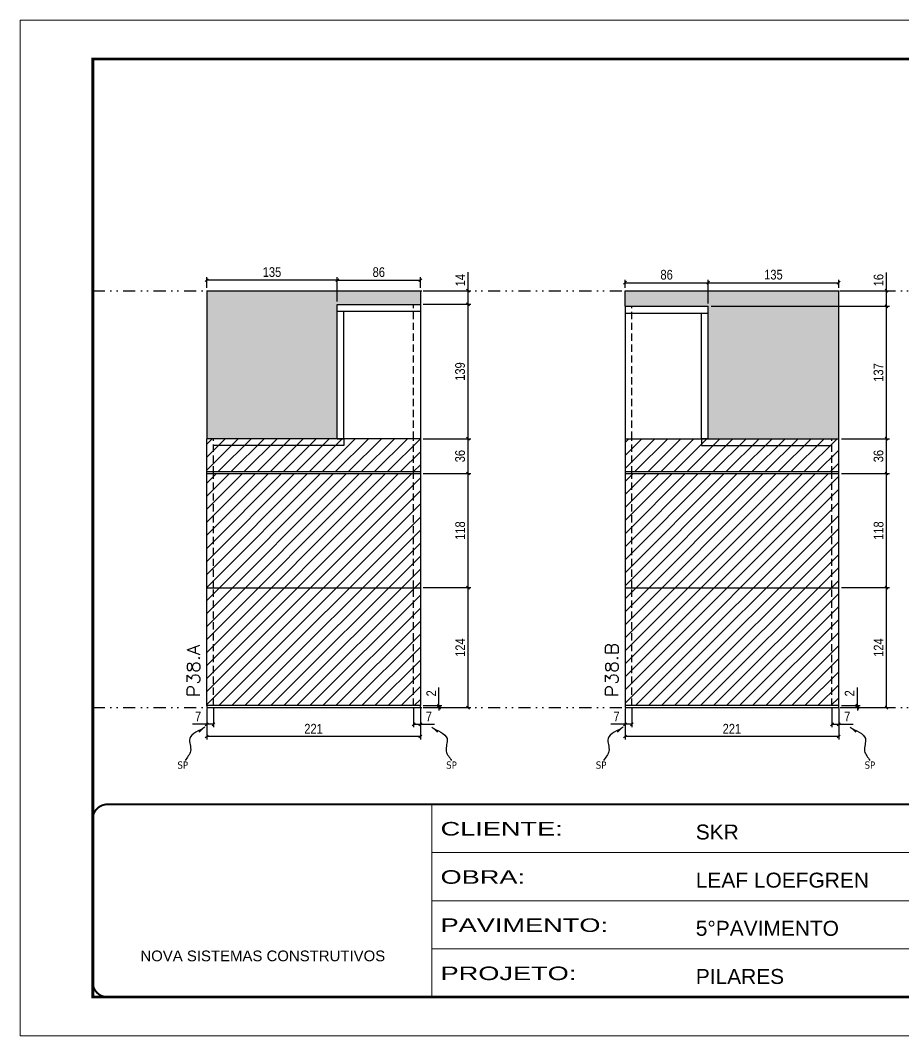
# Model space of a CAD drawing. Extents: x 14400 to 27878, y -21631 to 6985.
# Drawn here: x 19168 to 20082, y -5551 to -4501 of the extents above; entities that cross this region are included whole.
import ezdxf

# ---------------------------------------------------------------- set-up
doc = ezdxf.new("R2010")
doc.units = 0
for name, pattern in [('CONTINUO', [0]), ('DASHED', [0.75, 0.5, -0.25]), ('DIVIDE2', [0.625, 0.25, -0.125, 0, -0.125, 0, -0.125]), ('HIDDEN', [0.375, 0.25, -0.125])]:
    doc.linetypes.add(name, pattern=pattern)
for name, color, linetype in [('COTA', 241, 'Continuous'), ('Nível', 160, 'Continuous'), ('Painéis', 200, 'Continuous'), ('SARR_2.2x7', 40, 'Continuous'), ('Sarrafo de Pressão', 42, 'HIDDEN'), ('texto', 7, 'Continuous')]:
    doc.layers.add(name, color=color, linetype=linetype)
for name, color, linetype, lineweight in [('Folhas', 255, 'Continuous', 9), ('Hachura', 251, 'Continuous', 9), ('SARRAFO DE PRESSAO', 251, 'DASHED', 9), ('Texto Seção', 7, 'Continuous', 15)]:
    doc.layers.add(name, color=color, linetype=linetype, lineweight=lineweight)
doc.styles.add('ARIAL', font='arial.ttf')
doc.styles.add('COTA TECNICA', font='techl___.ttf', dxfattribs={"height": 10})
doc.styles.add('COTA TECNICA-50', font='techl___.ttf', dxfattribs={"height": 10})
doc.styles.add('REGUA-120', font='ROMANS.shx', dxfattribs={"height": 15})
doc.styles.get("Standard").update_dxf_attribs({"font": 'arial.ttf'})
doc.styles.add('Tecnologia', font='')
doc.styles.get('Tecnologia').set_extended_font_data('Forgotten Futurist')
doc.dimstyles.new('COTA PAINEL-50', dxfattribs={"dimtxt": 10, "dimasz": 3, "dimexe": 3, "dimexo": 3, "dimgap": 3, "dimtad": 1, "dimdec": 1, "dimzin": 12, "dimdsep": 46, "dimtxsty": 'COTA TECNICA-50', "dimblk1": 'OBLIQUE', "dimblk2": 'OBLIQUE', "dimsah": 1, "dimcen": 0.9, "dimclrd": 4, "dimclre": 4, "dimclrt": 240, "dimadec": 1, "dimazin": 3, "dimtfac": 1, "dimtdec": 1, "dimtmove": 0, "dimatfit": 3, "dimfxl": 1, "dimtolj": 1, "dimtzin": 12, "dimarcsym": 0})
doc.dimstyles.new('PAINEL', dxfattribs={"dimtxt": 10, "dimasz": 3, "dimexe": 3, "dimexo": 3, "dimgap": 3, "dimtad": 1, "dimdec": 1, "dimzin": 12, "dimdsep": 46, "dimtxsty": 'COTA TECNICA', "dimblk1": 'OBLIQUE', "dimblk2": 'OBLIQUE', "dimsah": 1, "dimcen": 0.9, "dimclrd": 4, "dimclre": 4, "dimclrt": 240, "dimadec": 1, "dimazin": 3, "dimtfac": 1, "dimtdec": 1, "dimtmove": 0, "dimatfit": 3, "dimfxl": 1, "dimtolj": 1, "dimtzin": 12, "dimarcsym": 0})
doc.dimstyles.get("Standard").update_dxf_attribs({"dimtxt": 0.18, "dimasz": 0.18, "dimexe": 0.18, "dimexo": 0.0625, "dimgap": 0.09, "dimtad": 0, "dimtih": 1, "dimtoh": 1, "dimdec": 4, "dimzin": 0, "dimdsep": 46, "dimtxsty": 'Standard', "dimcen": 0.09, "dimadec": 0, "dimazin": 0, "dimtfac": 1, "dimtdec": 4, "dimtofl": 0, "dimtmove": 0, "dimatfit": 3, "dimfxl": 1, "dimtolj": 1, "dimtzin": 0, "dimarcsym": 0})
pattern_1 = [(50, (3170, 0), (5.4655401, -0.4781726), [0.5715, -6.2865]), (355, (3170, 0), (-1.0573026, 5.7317054), [0.4572, -5.0292175]), (100.451445, (3170.4555, -0.04), (4.4082374, 5.2535326), [0.4857003, -5.3427073]), (46.1842, (3170, 1.524), (8.1323712, -1.2612698), [0.85725, -9.42975]), (96.63556, (3170.678, 1.419), (7.122124, 7.4227837), [0.7285507, -8.0140682]), (351.18415, (3170, 1.524), (7.122124, 7.4227837), [0.685799, -7.543792]), (21, (3170.762, 1.143), (4.5484317, -3.067956), [0.5715, -6.2865]), (326, (3170.762, 1.143), (1.8540609, 5.525639), [0.4572, -5.0292]), (71.451445, (3171.141, 0.8873), (6.4024926, 2.457683), [0.4857003, -5.3426981]), (37.5, (3170, 0), (0.0926581, 2.53665117), [0, -4.96824, 0, -5.1054, 0, -5.04825]), (7.5, (3170, 0), (2.00458988, 3.00541724), [0, -2.91084, 0, -4.85394, 0, -1.92405]), (327.5, (3168.3007, 0), (4.06771786, -0.17186232), [0, -1.905, 0, -5.9436, 0, -7.8867]), (317.5, (3167.5387, 0), (4.44387544, 0.7627947), [0, -2.4765, 0, -3.94716, 0, -5.6007])]

# ---------------------------------------------------------------- blocks, each defined once
blk = doc.blocks.new('9999999999')
at = {"color": 30, "linetype": 'CONTINUO'}
for p, q in [((98564.6, 34230.2), (98564.6, 34429.4)), ((98564.6, 34379.6), (99584, 34379.6)), ((98564.6, 34329.8), (99488, 34329.8)), ((98564.6, 34280), (99488, 34280))]:
    blk.add_line(p, q, dxfattribs=at)
at = {"color": 30, "linetype": 'CONTINUO', "const_width": 2}
blk.add_lwpolyline([(99584, 34230.2), (99584, 34414.4, 0.414214), (99569, 34429.4), (98229, 34429.4, 0.414214), (98214, 34414.4), (98214, 34245.2, 0.414214), (98229, 34230.2), (99584, 34230.2)], format="xyb", dxfattribs=at)
at = {"layer": 'Folhas'}
blk.add_lwpolyline([(98139, 34190.2), (99624, 34190.2), (99624, 35240.2), (98139, 35240.2)], close=True, dxfattribs=at)
at = {"layer": 'Folhas', "color": 30, "const_width": 3}
blk.add_lwpolyline([(98214, 34230.2), (99584, 34230.2), (99584, 35200.2), (98214, 35200.2)], close=True, dxfattribs=at)
at = {"color": 7, "linetype": 'Continuous', "ltscale": 5, "style": 'ARIAL'}
for s, height, p in [('SKR', 15.48, (98837.7, 34393.1)), ('LEAF LOEFGREN', 15.483, (98837.7, 34343.3)), ('5°PAVIMENTO', 15.483, (98837.7, 34293.5)), ('NOVA SISTEMAS CONSTRUTIVOS', 11.059, (98263.2, 34267.2)), ('PILARES', 15.48, (98837.7, 34243.7))]:
    blk.add_text(s, height=height, dxfattribs=at).set_placement(p)
at = {"layer": 'Folhas', "color": 7, "style": 'Tecnologia', "width": 1.5}
for s, p in [('CLIENTE:', (98573.7, 34397.2)), ('OBRA:', (98573.7, 34347.3)), ('PAVIMENTO:', (98573.7, 34297.5)), ('PROJETO:', (98573.7, 34247.7))]:
    blk.add_text(s, height=14, dxfattribs=at).set_placement(p)
blk = doc.blocks.new('_Oblique')
at = {"color": 0, "linetype": 'ByBlock', "lineweight": -2}
blk.add_line((-0.5, -0.5), (0.5, 0.5), dxfattribs=at)
blk = doc.blocks.new('*D4098')
at = {"layer": 'COTA', "color": 4, "lineweight": -2, "transparency": 16777216}
for p, q in [((19361.3, -5212.7), (19361.3, -5244.6)), ((19582.3, -5212.7), (19582.3, -5244.6)), ((19582.3, -5241.6), (19361.3, -5241.6))]:
    blk.add_line(p, q, dxfattribs=at)
at = {"layer": 'Defpoints', "color": 0, "transparency": 16777216}
for p in [(19361.3, -5209.7), (19582.3, -5209.7), (19361.3, -5241.6)]:
    blk.add_point(p, dxfattribs=at)
at = {"layer": 'COTA', "color": 4, "lineweight": -2, "transparency": 16777216, "xscale": 3, "yscale": 3, "zscale": 3, "rotation": 180}
blk.add_blockref('_Oblique', (19361.3, -5241.6), dxfattribs=at)
at = {"layer": 'COTA', "color": 4, "lineweight": -2, "transparency": 16777216, "xscale": 3, "yscale": 3, "zscale": 3}
blk.add_blockref('_Oblique', (19582.3, -5241.6), dxfattribs=at)
at = {"layer": 'COTA', "color": 240, "transparency": 16777216, "insert": (19471.8, -5233.6), "char_height": 10, "attachment_point": 5, "style": 'COTA TECNICA'}
blk.add_mtext('\\A1;221', dxfattribs=at)
blk = doc.blocks.new('*D4099')
at = {"layer": 'COTA', "color": 4, "lineweight": -2, "transparency": 16777216}
for p, q in [((19575.3, -5212.7), (19575.3, -5232)), ((19582.3, -5214.7), (19582.3, -5232)), ((19575.3, -5229), (19582.3, -5229)), ((19582.3, -5229), (19597, -5229))]:
    blk.add_line(p, q, dxfattribs=at)
at = {"layer": 'Defpoints', "color": 0, "transparency": 16777216}
for p in [(19575.3, -5209.7), (19582.3, -5211.7), (19582.3, -5229)]:
    blk.add_point(p, dxfattribs=at)
at = {"layer": 'COTA', "color": 4, "lineweight": -2, "transparency": 16777216, "xscale": 3, "yscale": 3, "zscale": 3, "rotation": 180}
blk.add_blockref('_Oblique', (19575.3, -5229), dxfattribs=at)
at = {"layer": 'COTA', "color": 4, "lineweight": -2, "transparency": 16777216, "xscale": 3, "yscale": 3, "zscale": 3}
blk.add_blockref('_Oblique', (19582.3, -5229), dxfattribs=at)
at = {"layer": 'COTA', "color": 240, "transparency": 16777216, "insert": (19591.1, -5220.9), "char_height": 10, "attachment_point": 5, "style": 'COTA TECNICA-50'}
blk.add_mtext('\\A1;7', dxfattribs=at)
blk = doc.blocks.new('*D4100')
at = {"layer": 'COTA', "color": 4, "lineweight": -2, "transparency": 16777216}
for p, q in [((19361.3, -5214.7), (19361.3, -5232)), ((19368.3, -5212.7), (19368.3, -5232)), ((19361.3, -5229), (19346.5, -5229)), ((19368.3, -5229), (19361.3, -5229))]:
    blk.add_line(p, q, dxfattribs=at)
at = {"layer": 'Defpoints', "color": 0, "transparency": 16777216}
for p in [(19361.3, -5211.7), (19368.3, -5209.7), (19361.3, -5229)]:
    blk.add_point(p, dxfattribs=at)
at = {"layer": 'COTA', "color": 4, "lineweight": -2, "transparency": 16777216, "xscale": 3, "yscale": 3, "zscale": 3, "rotation": 180}
blk.add_blockref('_Oblique', (19361.3, -5229), dxfattribs=at)
at = {"layer": 'COTA', "color": 4, "lineweight": -2, "transparency": 16777216, "xscale": 3, "yscale": 3, "zscale": 3}
blk.add_blockref('_Oblique', (19368.3, -5229), dxfattribs=at)
at = {"layer": 'COTA', "color": 240, "transparency": 16777216, "insert": (19352.4, -5220.9), "char_height": 10, "attachment_point": 5, "style": 'COTA TECNICA-50'}
blk.add_mtext('\\A1;7', dxfattribs=at)
blk = doc.blocks.new('*D4101')
at = {"layer": 'COTA', "color": 4, "lineweight": -2, "transparency": 16777216}
for p, q in [((19601.5, -5209.7), (19601.5, -5190.9)), ((19585.3, -5209.7), (19604.5, -5209.7)), ((19585.3, -5211.7), (19604.5, -5211.7)), ((19601.5, -5211.7), (19601.5, -5209.7)), ((19601.5, -5211.7), (19601.5, -5214.7))]:
    blk.add_line(p, q, dxfattribs=at)
at = {"layer": 'Defpoints', "color": 0, "transparency": 16777216}
for p in [(19582.3, -5209.7), (19582.3, -5211.7), (19601.5, -5211.7)]:
    blk.add_point(p, dxfattribs=at)
at = {"layer": 'COTA', "color": 4, "lineweight": -2, "transparency": 16777216, "xscale": 3, "yscale": 3, "zscale": 3}
for p, rotation in [((19601.5, -5209.7), 270), ((19601.5, -5211.7), 90)]:
    blk.add_blockref('_Oblique', p, dxfattribs=dict(at, rotation=rotation))
at = {"layer": 'COTA', "color": 240, "transparency": 16777216, "insert": (19593.5, -5197), "char_height": 10, "attachment_point": 5, "rotation": 90, "style": 'COTA TECNICA-50'}
blk.add_mtext('\\A1;2', dxfattribs=at)
blk = doc.blocks.new('*D4095')
at = {"layer": 'COTA', "color": 4, "linetype": 'ByBlock', "lineweight": -2, "transparency": 16777216}
for p, q in [((19585.3, -5087.7), (19634.6, -5087.7)), ((19631.6, -5211.7), (19631.6, -5087.7)), ((19585.3, -5211.7), (19634.6, -5211.7))]:
    blk.add_line(p, q, dxfattribs=at)
at = {"layer": 'Defpoints', "color": 0, "linetype": 'ByBlock', "transparency": 16777216}
for p in [(19582.3, -5087.7), (19631.6, -5087.7), (19582.3, -5211.7)]:
    blk.add_point(p, dxfattribs=at)
at = {"layer": 'COTA', "color": 4, "linetype": 'ByBlock', "lineweight": -2, "transparency": 16777216, "xscale": 3, "yscale": 3, "zscale": 3}
for p, rotation in [((19631.6, -5087.7), 90), ((19631.6, -5211.7), 270)]:
    blk.add_blockref('_Oblique', p, dxfattribs=dict(at, rotation=rotation))
at = {"layer": 'COTA', "color": 240, "linetype": 'ByBlock', "transparency": 16777216, "insert": (19623.6, -5149.7), "char_height": 10, "attachment_point": 5, "rotation": 90, "style": 'COTA TECNICA'}
blk.add_mtext('\\A1;124', dxfattribs=at)
blk = doc.blocks.new('*D4096')
at = {"layer": 'COTA', "color": 4, "lineweight": -2, "transparency": 16777216}
for p, q in [((19585.3, -4969.7), (19634.6, -4969.7)), ((19631.6, -5087.7), (19631.6, -4969.7)), ((19585.3, -5087.7), (19634.6, -5087.7))]:
    blk.add_line(p, q, dxfattribs=at)
at = {"layer": 'Defpoints', "color": 0, "transparency": 16777216}
for p in [(19582.3, -4969.7), (19631.6, -4969.7), (19582.3, -5087.7)]:
    blk.add_point(p, dxfattribs=at)
at = {"layer": 'COTA', "color": 4, "lineweight": -2, "transparency": 16777216, "xscale": 3, "yscale": 3, "zscale": 3}
for p, rotation in [((19631.6, -4969.7), 90), ((19631.6, -5087.7), 270)]:
    blk.add_blockref('_Oblique', p, dxfattribs=dict(at, rotation=rotation))
at = {"layer": 'COTA', "color": 240, "transparency": 16777216, "insert": (19623.5, -5028.7), "char_height": 10, "attachment_point": 5, "rotation": 90, "style": 'COTA TECNICA'}
blk.add_mtext('\\A1;118', dxfattribs=at)
blk = doc.blocks.new('*D4105')
at = {"layer": 'COTA', "color": 4, "lineweight": -2, "transparency": 16777216}
for p, q in [((19585.3, -4933.7), (19634.6, -4933.7)), ((19631.6, -4969.7), (19631.6, -4933.7)), ((19585.3, -4969.7), (19634.6, -4969.7))]:
    blk.add_line(p, q, dxfattribs=at)
at = {"layer": 'Defpoints', "color": 0, "transparency": 16777216}
for p in [(19582.3, -4933.7), (19631.6, -4933.7), (19582.3, -4969.7)]:
    blk.add_point(p, dxfattribs=at)
at = {"layer": 'COTA', "color": 4, "lineweight": -2, "transparency": 16777216, "xscale": 3, "yscale": 3, "zscale": 3}
for p, rotation in [((19631.6, -4933.7), 90), ((19631.6, -4969.7), 270)]:
    blk.add_blockref('_Oblique', p, dxfattribs=dict(at, rotation=rotation))
at = {"layer": 'COTA', "color": 240, "transparency": 16777216, "insert": (19623.4, -4951.7), "char_height": 10, "attachment_point": 5, "rotation": 90, "style": 'COTA TECNICA'}
blk.add_mtext('\\A1;36', dxfattribs=at)
blk = doc.blocks.new('*D4097')
at = {"layer": 'COTA', "color": 4, "lineweight": -2, "transparency": 16777216}
for p, q in [((19631.6, -4780.7), (19631.6, -4761.6)), ((19585.3, -4780.7), (19634.6, -4780.7)), ((19631.6, -4794.7), (19631.6, -4780.7)), ((19585.3, -4794.7), (19634.6, -4794.7))]:
    blk.add_line(p, q, dxfattribs=at)
at = {"layer": 'Defpoints', "color": 0, "transparency": 16777216}
for p in [(19582.3, -4780.7), (19631.6, -4780.7), (19582.3, -4794.7)]:
    blk.add_point(p, dxfattribs=at)
at = {"layer": 'COTA', "color": 4, "lineweight": -2, "transparency": 16777216, "xscale": 3, "yscale": 3, "zscale": 3}
for p, rotation in [((19631.6, -4780.7), 90), ((19631.6, -4794.7), 270)]:
    blk.add_blockref('_Oblique', p, dxfattribs=dict(at, rotation=rotation))
at = {"layer": 'COTA', "color": 240, "transparency": 16777216, "insert": (19623.6, -4769.7), "char_height": 10, "attachment_point": 5, "rotation": 90, "style": 'COTA TECNICA'}
blk.add_mtext('\\A1;14', dxfattribs=at)
blk = doc.blocks.new('*D4104')
at = {"layer": 'COTA', "color": 4, "lineweight": -2, "transparency": 16777216}
for p, q in [((19361.3, -4777.7), (19361.3, -4766.7)), ((19496.3, -4791.7), (19496.3, -4766.7)), ((19496.3, -4769.7), (19361.3, -4769.7))]:
    blk.add_line(p, q, dxfattribs=at)
at = {"layer": 'Defpoints', "color": 0, "transparency": 16777216}
for p in [(19361.3, -4769.7), (19361.3, -4780.7), (19496.3, -4794.7)]:
    blk.add_point(p, dxfattribs=at)
at = {"layer": 'COTA', "color": 4, "lineweight": -2, "transparency": 16777216, "xscale": 3, "yscale": 3, "zscale": 3, "rotation": 180}
blk.add_blockref('_Oblique', (19361.3, -4769.7), dxfattribs=at)
at = {"layer": 'COTA', "color": 4, "lineweight": -2, "transparency": 16777216, "xscale": 3, "yscale": 3, "zscale": 3}
blk.add_blockref('_Oblique', (19496.3, -4769.7), dxfattribs=at)
at = {"layer": 'COTA', "color": 240, "transparency": 16777216, "insert": (19428.8, -4761.4), "char_height": 10, "attachment_point": 5, "style": 'COTA TECNICA'}
blk.add_mtext('\\A1;135', dxfattribs=at)
blk = doc.blocks.new('*D4102')
at = {"layer": 'COTA', "color": 4, "lineweight": -2, "transparency": 16777216}
for p, q in [((19585.3, -4794.7), (19634.6, -4794.7)), ((19631.6, -4933.7), (19631.6, -4794.7)), ((19585.3, -4933.7), (19634.6, -4933.7))]:
    blk.add_line(p, q, dxfattribs=at)
at = {"layer": 'Defpoints', "color": 0, "transparency": 16777216}
for p in [(19582.3, -4794.7), (19631.6, -4794.7), (19582.3, -4933.7)]:
    blk.add_point(p, dxfattribs=at)
at = {"layer": 'COTA', "color": 4, "lineweight": -2, "transparency": 16777216, "xscale": 3, "yscale": 3, "zscale": 3}
for p, rotation in [((19631.6, -4794.7), 90), ((19631.6, -4933.7), 270)]:
    blk.add_blockref('_Oblique', p, dxfattribs=dict(at, rotation=rotation))
at = {"layer": 'COTA', "color": 240, "transparency": 16777216, "insert": (19623.4, -4864.2), "char_height": 10, "attachment_point": 5, "rotation": 90, "style": 'COTA TECNICA'}
blk.add_mtext('\\A1;139', dxfattribs=at)
blk = doc.blocks.new('*D4103')
at = {"layer": 'COTA', "color": 4, "lineweight": -2, "transparency": 16777216}
for p, q in [((19496.3, -4791.7), (19496.3, -4766.7)), ((19582.3, -4777.7), (19582.3, -4766.7)), ((19496.3, -4769.7), (19582.3, -4769.7))]:
    blk.add_line(p, q, dxfattribs=at)
at = {"layer": 'Defpoints', "color": 0, "transparency": 16777216}
for p in [(19582.3, -4769.7), (19582.3, -4780.7), (19496.3, -4794.7)]:
    blk.add_point(p, dxfattribs=at)
at = {"layer": 'COTA', "color": 4, "lineweight": -2, "transparency": 16777216, "xscale": 3, "yscale": 3, "zscale": 3, "rotation": 180}
blk.add_blockref('_Oblique', (19496.3, -4769.7), dxfattribs=at)
at = {"layer": 'COTA', "color": 4, "lineweight": -2, "transparency": 16777216, "xscale": 3, "yscale": 3, "zscale": 3}
blk.add_blockref('_Oblique', (19582.3, -4769.7), dxfattribs=at)
at = {"layer": 'COTA', "color": 240, "transparency": 16777216, "insert": (19539.3, -4761.5), "char_height": 10, "attachment_point": 5, "style": 'COTA TECNICA'}
blk.add_mtext('\\A1;86', dxfattribs=at)
blk = doc.blocks.new('*D4106')
at = {"layer": 'COTA', "color": 4, "lineweight": -2, "transparency": 16777216}
for p, q in [((19794, -5212.7), (19794, -5244.6)), ((20015, -5212.7), (20015, -5244.6)), ((20015, -5241.6), (19794, -5241.6))]:
    blk.add_line(p, q, dxfattribs=at)
at = {"layer": 'Defpoints', "color": 0, "transparency": 16777216}
for p in [(19794, -5209.7), (20015, -5209.7), (19794, -5241.6)]:
    blk.add_point(p, dxfattribs=at)
at = {"layer": 'COTA', "color": 4, "lineweight": -2, "transparency": 16777216, "xscale": 3, "yscale": 3, "zscale": 3, "rotation": 180}
blk.add_blockref('_Oblique', (19794, -5241.6), dxfattribs=at)
at = {"layer": 'COTA', "color": 4, "lineweight": -2, "transparency": 16777216, "xscale": 3, "yscale": 3, "zscale": 3}
blk.add_blockref('_Oblique', (20015, -5241.6), dxfattribs=at)
at = {"layer": 'COTA', "color": 240, "transparency": 16777216, "insert": (19904.5, -5233.6), "char_height": 10, "attachment_point": 5, "style": 'COTA TECNICA'}
blk.add_mtext('\\A1;221', dxfattribs=at)
blk = doc.blocks.new('*D4107')
at = {"layer": 'COTA', "color": 4, "lineweight": -2, "transparency": 16777216}
for p, q in [((20008, -5212.7), (20008, -5232)), ((20015, -5214.7), (20015, -5232)), ((20008, -5229), (20015, -5229)), ((20015, -5229), (20029.8, -5229))]:
    blk.add_line(p, q, dxfattribs=at)
at = {"layer": 'Defpoints', "color": 0, "transparency": 16777216}
for p in [(20008, -5209.7), (20015, -5211.7), (20015, -5229)]:
    blk.add_point(p, dxfattribs=at)
at = {"layer": 'COTA', "color": 4, "lineweight": -2, "transparency": 16777216, "xscale": 3, "yscale": 3, "zscale": 3, "rotation": 180}
blk.add_blockref('_Oblique', (20008, -5229), dxfattribs=at)
at = {"layer": 'COTA', "color": 4, "lineweight": -2, "transparency": 16777216, "xscale": 3, "yscale": 3, "zscale": 3}
blk.add_blockref('_Oblique', (20015, -5229), dxfattribs=at)
at = {"layer": 'COTA', "color": 240, "transparency": 16777216, "insert": (20023.9, -5220.9), "char_height": 10, "attachment_point": 5, "style": 'COTA TECNICA-50'}
blk.add_mtext('\\A1;7', dxfattribs=at)
blk = doc.blocks.new('*D4108')
at = {"layer": 'COTA', "color": 4, "lineweight": -2, "transparency": 16777216}
for p, q in [((19794, -5214.7), (19794, -5232)), ((19801, -5212.7), (19801, -5232)), ((19794, -5229), (19779.3, -5229)), ((19801, -5229), (19794, -5229))]:
    blk.add_line(p, q, dxfattribs=at)
at = {"layer": 'Defpoints', "color": 0, "transparency": 16777216}
for p in [(19794, -5211.7), (19801, -5209.7), (19794, -5229)]:
    blk.add_point(p, dxfattribs=at)
at = {"layer": 'COTA', "color": 4, "lineweight": -2, "transparency": 16777216, "xscale": 3, "yscale": 3, "zscale": 3, "rotation": 180}
blk.add_blockref('_Oblique', (19794, -5229), dxfattribs=at)
at = {"layer": 'COTA', "color": 4, "lineweight": -2, "transparency": 16777216, "xscale": 3, "yscale": 3, "zscale": 3}
blk.add_blockref('_Oblique', (19801, -5229), dxfattribs=at)
at = {"layer": 'COTA', "color": 240, "transparency": 16777216, "insert": (19785.2, -5220.9), "char_height": 10, "attachment_point": 5, "style": 'COTA TECNICA-50'}
blk.add_mtext('\\A1;7', dxfattribs=at)
blk = doc.blocks.new('*D4109')
at = {"layer": 'COTA', "color": 4, "lineweight": -2, "transparency": 16777216}
for p, q in [((20034.3, -5209.7), (20034.3, -5190.9)), ((20018, -5209.7), (20037.3, -5209.7)), ((20018, -5211.7), (20037.3, -5211.7)), ((20034.3, -5211.7), (20034.3, -5209.7)), ((20034.3, -5211.7), (20034.3, -5214.7))]:
    blk.add_line(p, q, dxfattribs=at)
at = {"layer": 'Defpoints', "color": 0, "transparency": 16777216}
for p in [(20015, -5209.7), (20015, -5211.7), (20034.3, -5211.7)]:
    blk.add_point(p, dxfattribs=at)
at = {"layer": 'COTA', "color": 4, "lineweight": -2, "transparency": 16777216, "xscale": 3, "yscale": 3, "zscale": 3}
for p, rotation in [((20034.3, -5209.7), 270), ((20034.3, -5211.7), 90)]:
    blk.add_blockref('_Oblique', p, dxfattribs=dict(at, rotation=rotation))
at = {"layer": 'COTA', "color": 240, "transparency": 16777216, "insert": (20026.3, -5197), "char_height": 10, "attachment_point": 5, "rotation": 90, "style": 'COTA TECNICA-50'}
blk.add_mtext('\\A1;2', dxfattribs=at)
blk = doc.blocks.new('*D4110')
at = {"layer": 'COTA', "color": 4, "linetype": 'ByBlock', "lineweight": -2, "transparency": 16777216}
for p, q in [((20018, -5087.7), (20067.4, -5087.7)), ((20064.4, -5211.7), (20064.4, -5087.7)), ((20018, -5211.7), (20067.4, -5211.7))]:
    blk.add_line(p, q, dxfattribs=at)
at = {"layer": 'Defpoints', "color": 0, "linetype": 'ByBlock', "transparency": 16777216}
for p in [(20015, -5087.7), (20064.4, -5087.7), (20015, -5211.7)]:
    blk.add_point(p, dxfattribs=at)
at = {"layer": 'COTA', "color": 4, "linetype": 'ByBlock', "lineweight": -2, "transparency": 16777216, "xscale": 3, "yscale": 3, "zscale": 3}
for p, rotation in [((20064.4, -5087.7), 90), ((20064.4, -5211.7), 270)]:
    blk.add_blockref('_Oblique', p, dxfattribs=dict(at, rotation=rotation))
at = {"layer": 'COTA', "color": 240, "linetype": 'ByBlock', "transparency": 16777216, "insert": (20056.3, -5149.7), "char_height": 10, "attachment_point": 5, "rotation": 90, "style": 'COTA TECNICA'}
blk.add_mtext('\\A1;124', dxfattribs=at)
blk = doc.blocks.new('*D4111')
at = {"layer": 'COTA', "color": 4, "lineweight": -2, "transparency": 16777216}
for p, q in [((20018, -4969.7), (20067.4, -4969.7)), ((20064.4, -5087.7), (20064.4, -4969.7)), ((20018, -5087.7), (20067.4, -5087.7))]:
    blk.add_line(p, q, dxfattribs=at)
at = {"layer": 'Defpoints', "color": 0, "transparency": 16777216}
for p in [(20015, -4969.7), (20064.4, -4969.7), (20015, -5087.7)]:
    blk.add_point(p, dxfattribs=at)
at = {"layer": 'COTA', "color": 4, "lineweight": -2, "transparency": 16777216, "xscale": 3, "yscale": 3, "zscale": 3}
for p, rotation in [((20064.4, -4969.7), 90), ((20064.4, -5087.7), 270)]:
    blk.add_blockref('_Oblique', p, dxfattribs=dict(at, rotation=rotation))
at = {"layer": 'COTA', "color": 240, "transparency": 16777216, "insert": (20056.3, -5028.7), "char_height": 10, "attachment_point": 5, "rotation": 90, "style": 'COTA TECNICA'}
blk.add_mtext('\\A1;118', dxfattribs=at)
blk = doc.blocks.new('*D4114')
at = {"layer": 'COTA', "color": 4, "lineweight": -2, "transparency": 16777216}
for p, q in [((20018, -4933.7), (20067.4, -4933.7)), ((20064.4, -4969.7), (20064.4, -4933.7)), ((20018, -4969.7), (20067.4, -4969.7))]:
    blk.add_line(p, q, dxfattribs=at)
at = {"layer": 'Defpoints', "color": 0, "transparency": 16777216}
for p in [(20015, -4933.7), (20064.4, -4933.7), (20015, -4969.7)]:
    blk.add_point(p, dxfattribs=at)
at = {"layer": 'COTA', "color": 4, "lineweight": -2, "transparency": 16777216, "xscale": 3, "yscale": 3, "zscale": 3}
for p, rotation in [((20064.4, -4933.7), 90), ((20064.4, -4969.7), 270)]:
    blk.add_blockref('_Oblique', p, dxfattribs=dict(at, rotation=rotation))
at = {"layer": 'COTA', "color": 240, "transparency": 16777216, "insert": (20056.2, -4951.7), "char_height": 10, "attachment_point": 5, "rotation": 90, "style": 'COTA TECNICA'}
blk.add_mtext('\\A1;36', dxfattribs=at)
blk = doc.blocks.new('*D4115')
at = {"layer": 'COTA', "color": 4, "lineweight": -2, "transparency": 16777216}
for p, q in [((19883, -4796.7), (20067.4, -4796.7)), ((20064.4, -4933.7), (20064.4, -4796.7)), ((20018, -4933.7), (20067.4, -4933.7))]:
    blk.add_line(p, q, dxfattribs=at)
at = {"layer": 'Defpoints', "color": 0, "transparency": 16777216}
for p in [(19880, -4796.7), (20064.4, -4796.7), (20015, -4933.7)]:
    blk.add_point(p, dxfattribs=at)
at = {"layer": 'COTA', "color": 4, "lineweight": -2, "transparency": 16777216, "xscale": 3, "yscale": 3, "zscale": 3}
for p, rotation in [((20064.4, -4796.7), 90), ((20064.4, -4933.7), 270)]:
    blk.add_blockref('_Oblique', p, dxfattribs=dict(at, rotation=rotation))
at = {"layer": 'COTA', "color": 240, "transparency": 16777216, "insert": (20056.2, -4865.2), "char_height": 10, "attachment_point": 5, "rotation": 90, "style": 'COTA TECNICA'}
blk.add_mtext('\\A1;137', dxfattribs=at)
blk = doc.blocks.new('*D4116')
at = {"layer": 'COTA', "color": 4, "lineweight": -2, "transparency": 16777216}
for p, q in [((19880, -4793.7), (19880, -4769.4)), ((19880, -4772.4), (20015, -4772.4)), ((20015, -4777.7), (20015, -4769.4))]:
    blk.add_line(p, q, dxfattribs=at)
at = {"layer": 'Defpoints', "color": 0, "transparency": 16777216}
for p in [(20015, -4772.4), (20015, -4780.7), (19880, -4796.7)]:
    blk.add_point(p, dxfattribs=at)
at = {"layer": 'COTA', "color": 4, "lineweight": -2, "transparency": 16777216, "xscale": 3, "yscale": 3, "zscale": 3, "rotation": 180}
blk.add_blockref('_Oblique', (19880, -4772.4), dxfattribs=at)
at = {"layer": 'COTA', "color": 4, "lineweight": -2, "transparency": 16777216, "xscale": 3, "yscale": 3, "zscale": 3}
blk.add_blockref('_Oblique', (20015, -4772.4), dxfattribs=at)
at = {"layer": 'COTA', "color": 240, "transparency": 16777216, "insert": (19947.5, -4764.1), "char_height": 10, "attachment_point": 5, "style": 'COTA TECNICA'}
blk.add_mtext('\\A1;135', dxfattribs=at)
blk = doc.blocks.new('*D4113')
at = {"layer": 'COTA', "color": 4, "lineweight": -2, "transparency": 16777216}
for p, q in [((19794, -4777.7), (19794, -4769.4)), ((19794, -4772.4), (19880, -4772.4)), ((19880, -4793.7), (19880, -4769.4))]:
    blk.add_line(p, q, dxfattribs=at)
at = {"layer": 'Defpoints', "color": 0, "transparency": 16777216}
for p in [(19880, -4772.4), (19794, -4780.7), (19880, -4796.7)]:
    blk.add_point(p, dxfattribs=at)
at = {"layer": 'COTA', "color": 4, "lineweight": -2, "transparency": 16777216, "xscale": 3, "yscale": 3, "zscale": 3, "rotation": 180}
blk.add_blockref('_Oblique', (19794, -4772.4), dxfattribs=at)
at = {"layer": 'COTA', "color": 4, "lineweight": -2, "transparency": 16777216, "xscale": 3, "yscale": 3, "zscale": 3}
blk.add_blockref('_Oblique', (19880, -4772.4), dxfattribs=at)
at = {"layer": 'COTA', "color": 240, "transparency": 16777216, "insert": (19837, -4764.2), "char_height": 10, "attachment_point": 5, "style": 'COTA TECNICA'}
blk.add_mtext('\\A1;86', dxfattribs=at)
blk = doc.blocks.new('*D4112')
at = {"layer": 'COTA', "color": 4, "lineweight": -2, "transparency": 16777216}
for p, q in [((20064.4, -4780.7), (20064.4, -4761.7)), ((20018, -4780.7), (20067.4, -4780.7)), ((20064.4, -4796.7), (20064.4, -4780.7)), ((19883, -4796.7), (20067.4, -4796.7))]:
    blk.add_line(p, q, dxfattribs=at)
at = {"layer": 'Defpoints', "color": 0, "transparency": 16777216}
for p in [(20015, -4780.7), (20064.4, -4780.7), (19880, -4796.7)]:
    blk.add_point(p, dxfattribs=at)
at = {"layer": 'COTA', "color": 4, "lineweight": -2, "transparency": 16777216, "xscale": 3, "yscale": 3, "zscale": 3}
for p, rotation in [((20064.4, -4780.7), 90), ((20064.4, -4796.7), 270)]:
    blk.add_blockref('_Oblique', p, dxfattribs=dict(at, rotation=rotation))
at = {"layer": 'COTA', "color": 240, "transparency": 16777216, "insert": (20056.3, -4769.7), "char_height": 10, "attachment_point": 5, "rotation": 90, "style": 'COTA TECNICA'}
blk.add_mtext('\\A1;16', dxfattribs=at)

msp = doc.modelspace()

# ---------------------------------------------------------------- hatches: boundary and pattern name
at = {"layer": 'COTA'}
h = msp.add_hatch(dxfattribs=at)
h.set_pattern_fill('AR-CONC', color=256, scale=0.03)
h.set_pattern_definition(pattern_1)
h.paths.add_polyline_path([(19496.27, -4794.74), (19582.27, -4794.74), (19582.27, -4780.74), (19361.27, -4780.74), (19361.27, -4933.74), (19496.27, -4933.74)])
h = msp.add_hatch(dxfattribs=at)
h.set_pattern_fill('AR-CONC', color=256, scale=0.03)
h.set_pattern_definition(pattern_1)
h.paths.add_polyline_path([(20015.02, -4780.74), (19794.02, -4780.74), (19794.02, -4796.74), (19880.02, -4796.74), (19880.02, -4933.74), (20015.02, -4933.74)])
at = {"layer": 'Hachura', "linetype": 'ByBlock'}
h = msp.add_hatch(dxfattribs=at)
h.set_pattern_fill('ANSI31', color=256, scale=3)
h.paths.add_polyline_path([(19582.27, -4933.74), (19361.27, -4933.74), (19361.27, -4967.74), (19582.27, -4967.74)])
h.paths.add_polyline_path([(19582.27, -4969.74), (19361.27, -4969.74), (19361.27, -5087.74), (19582.27, -5087.74)])
h.paths.add_polyline_path([(19582.27, -5087.74), (19361.27, -5087.74), (19361.27, -5209.74), (19582.27, -5209.74)])
h.paths.add_polyline_path([(20015.02, -5087.74), (19794.02, -5087.74), (19794.02, -5209.74), (20015.02, -5209.74)])
h.paths.add_polyline_path([(20015.02, -4969.74), (19794.02, -4969.74), (19794.02, -5087.74), (20015.02, -5087.74)])
h.paths.add_polyline_path([(20015.02, -4933.74), (19794.02, -4933.74), (19794.02, -4967.74), (20015.02, -4967.74)])
h.paths.add_polyline_path([(20262.25, -4933.74), (20238.25, -4933.74), (20238.25, -4998.74), (20262.25, -4998.74)])
h.paths.add_polyline_path([(20262.25, -4998.74), (20238.25, -4998.74), (20238.25, -5209.74), (20262.25, -5209.74)])
h.paths.add_polyline_path([(20475.76, -4998.74), (20451.76, -4998.74), (20451.76, -5209.74), (20475.76, -5209.74)])

# ---------------------------------------------------------------- linework, layer by layer
at = {"layer": 'COTA'}
for p, q in [((19361.27, -4780.74), (19582.27, -4780.74)), ((19361.27, -4780.74), (19361.27, -4933.74)), ((19582.27, -4780.74), (19582.27, -4794.74)), ((19794.02, -4780.74), (20015.02, -4780.74)), ((19794.02, -4796.74), (19794.02, -4780.74)), ((20015.02, -4933.74), (20015.02, -4780.74)), ((19496.27, -4933.74), (19503.27, -4933.74)), ((19503.27, -4933.74), (19503.27, -4940.74)), ((19880.02, -4933.74), (19873.02, -4933.74)), ((19873.02, -4933.74), (19873.02, -4940.74))]:
    msp.add_line(p, q, dxfattribs=at)
at = {"layer": 'Nível', "color": 4, "linetype": 'DIVIDE2', "ltscale": 50}
for p, q in [((19243.47, -4780.74), (20613.47, -4780.74)), ((19243.47, -5211.74), (20613.47, -5211.74))]:
    msp.add_line(p, q, dxfattribs=at)
at = {"layer": 'Painéis'}
for p, q in [((19496.27, -4794.74), (19582.27, -4794.74)), ((19496.27, -4933.74), (19496.27, -4794.74)), ((19582.27, -4794.74), (19582.27, -5209.74)), ((19794.02, -4796.74), (19794.02, -5209.74)), ((19794.02, -4796.74), (19880.02, -4796.74)), ((19880.02, -4933.74), (19880.02, -4796.74)), ((19361.27, -5209.74), (19361.27, -4933.74)), ((19582.27, -4933.74), (19361.27, -4933.74)), ((19794.02, -4933.74), (20015.02, -4933.74)), ((20015.02, -5209.74), (20015.02, -4933.74)), ((19361.27, -4967.74), (19582.27, -4967.74)), ((19361.27, -4969.74), (19582.27, -4969.74)), ((19794.02, -4967.74), (20015.02, -4967.74)), ((19794.02, -4969.74), (20015.02, -4969.74)), ((19361.27, -5087.74), (19582.27, -5087.74)), ((19794.02, -5087.74), (20015.02, -5087.74))]:
    msp.add_line(p, q, dxfattribs=at)
for points in [[(19582.27, -5209.74), (19361.27, -5209.74), (19361.27, -5211.74), (19582.27, -5211.74)], [(20015.02, -5209.74), (19794.02, -5209.74), (19794.02, -5211.74), (20015.02, -5211.74)]]:
    msp.add_lwpolyline(points, close=True, dxfattribs=at)
at = {"layer": 'SARR_2.2x7'}
for p, q in [((19496.27, -4801.74), (19582.27, -4801.74)), ((19503.27, -4933.74), (19503.27, -4801.74)), ((19794.02, -4803.74), (19880.02, -4803.74)), ((19873.02, -4933.74), (19873.02, -4803.74)), ((19503.27, -4940.74), (19368.27, -4940.74)), ((19873.02, -4940.74), (20008.02, -4940.74))]:
    msp.add_line(p, q, dxfattribs=at)
at = {"layer": 'Sarrafo de Pressão', "ltscale": 30}
for p, q in [((19575.27, -4933.74), (19575.27, -4794.74)), ((19801.02, -4933.74), (19801.02, -4796.74)), ((19368.27, -4969.74), (19368.27, -4933.74)), ((19575.27, -4969.74), (19575.27, -4933.74)), ((19801.02, -4969.74), (19801.02, -4933.74)), ((20008.02, -4969.74), (20008.02, -4933.74)), ((19368.27, -5087.74), (19368.27, -4969.74)), ((19575.27, -5087.74), (19575.27, -4969.74)), ((19801.02, -5087.74), (19801.02, -4969.74)), ((20008.02, -5087.74), (20008.02, -4969.74)), ((19368.27, -5209.74), (19368.27, -5087.74)), ((19575.27, -5209.74), (19575.27, -5087.74)), ((19801.02, -5209.74), (19801.02, -5087.74)), ((20008.02, -5209.74), (20008.02, -5087.74))]:
    msp.add_line(p, q, dxfattribs=at)

# ---------------------------------------------------------------- block references
at = {"layer": 'SARRAFO DE PRESSAO', "color": 6, "linetype": 'ByBlock'}
msp.add_blockref('9999999999', (-78970.51, -39741.23), dxfattribs=at)

# ---------------------------------------------------------------- texts
at = {"layer": 'texto', "color": 0, "char_height": 7.5, "attachment_point": 5}
for insert in [(19336.5, -5271.23), (19614.52, -5271.23), (19769.24, -5271.23), (20047.27, -5271.23)]:
    msp.add_mtext('{\\fTahoma|b0|i0|c0|p34;\\C4;SP}', dxfattribs=dict(at, insert=insert))
at = {"layer": 'Texto Seção', "style": 'REGUA-120', "width": 1.1}
for s, p in [('P38.A', (19354.03, -5200.98)), ('P38.B', (19786.77, -5200.98))]:
    msp.add_text(s, height=13, rotation=90, dxfattribs=at).set_placement(p)

# ---------------------------------------------------------------- dimensions: what is measured, and where the dimension line sits
at = {"layer": 'COTA'}
for base, p1, p2, dimstyle, picture, middle in [((19361.27, -4769.67), (19496.27, -4794.74), (19361.27, -4780.74), 'PAINEL', '*D4104', (19428.77, -4761.45)), ((19582.27, -4769.67), (19496.27, -4794.74), (19582.27, -4780.74), 'PAINEL', '*D4103', (19539.27, -4761.54)), ((19880.02, -4772.36), (19794.02, -4780.74), (19880.02, -4796.74), 'PAINEL', '*D4113', (19837.02, -4764.24)), ((20015.02, -4772.36), (19880.02, -4796.74), (20015.02, -4780.74), 'PAINEL', '*D4116', (19947.52, -4764.14)), ((19582.27, -5228.98), (19575.27, -5209.74), (19582.27, -5211.74), 'COTA PAINEL-50', '*D4099', (19591.14, -5220.91)), ((20015.02, -5228.98), (20008.02, -5209.74), (20015.02, -5211.74), 'COTA PAINEL-50', '*D4107', (20023.89, -5220.91))]:
    dim = msp.add_linear_dim(base=base, p1=p1, p2=p2, dimstyle=dimstyle, dxfattribs=at)
    dim.commit()
    dim.dimension.update_dxf_attribs({"geometry": picture, "text_midpoint": middle})
for base, p1, p2, angle, dimstyle, picture, middle in [((19631.64, -4780.74), (19582.27, -4794.74), (19582.27, -4780.74), 90, 'PAINEL', '*D4097', (19623.57, -4769.68)), ((20064.39, -4780.74), (19880.02, -4796.74), (20015.02, -4780.74), 90, 'PAINEL', '*D4112', (20056.29, -4769.73)), ((19631.64, -4794.74), (19582.27, -4933.74), (19582.27, -4794.74), 90, 'PAINEL', '*D4102', (19623.39, -4864.24)), ((20064.39, -4796.74), (20015.02, -4933.74), (19880.02, -4796.74), 90, 'PAINEL', '*D4115', (20056.17, -4865.24)), ((19631.64, -4933.74), (19582.27, -4969.74), (19582.27, -4933.74), 90, 'PAINEL', '*D4105', (19623.42, -4951.74)), ((20064.39, -4933.74), (20015.02, -4969.74), (20015.02, -4933.74), 90, 'PAINEL', '*D4114', (20056.17, -4951.74)), ((19631.64, -4969.74), (19582.27, -5087.74), (19582.27, -4969.74), 90, 'PAINEL', '*D4096', (19623.55, -5028.74)), ((20064.39, -4969.74), (20015.02, -5087.74), (20015.02, -4969.74), 90, 'PAINEL', '*D4111', (20056.29, -5028.74)), ((19361.27, -5228.98), (19368.27, -5209.74), (19361.27, -5211.74), 180, 'COTA PAINEL-50', '*D4100', (19352.41, -5220.91)), ((19794.02, -5228.98), (19801.02, -5209.74), (19794.02, -5211.74), 180, 'COTA PAINEL-50', '*D4108', (19785.16, -5220.91))]:
    dim = msp.add_linear_dim(base=base, p1=p1, p2=p2, angle=angle, dimstyle=dimstyle, dxfattribs=at)
    dim.commit()
    dim.dimension.update_dxf_attribs({"geometry": picture, "text_midpoint": middle})
at = {"layer": 'COTA', "linetype": 'ByBlock'}
for p1, p2, picture, middle in [((19582.27, -5211.74), (19582.27, -5087.74), '*D4095', (19623.57, -5149.74)), ((20015.02, -5211.74), (20015.02, -5087.74), '*D4110', (20056.32, -5149.74))]:
    dim = msp.add_aligned_dim(p1=p1, p2=p2, distance=-49.37, dimstyle='PAINEL', dxfattribs=at)
    dim.commit()
    dim.dimension.update_dxf_attribs({"geometry": picture, "text_midpoint": middle})
at = {"layer": 'COTA'}
for base, p1, p2, picture, middle in [((19601.53, -5211.74), (19582.27, -5209.74), (19582.27, -5211.74), '*D4101', (19601.53, -5196.99)), ((20034.28, -5211.74), (20015.02, -5209.74), (20015.02, -5211.74), '*D4109', (20034.28, -5196.99))]:
    dim = msp.add_linear_dim(base=base, p1=p1, p2=p2, angle=90, dimstyle='COTA PAINEL-50', dxfattribs=at)
    dim.commit()
    dim.dimension.update_dxf_attribs({"geometry": picture, "text_midpoint": middle, "dimtype": 160})
for base, p1, p2, picture, middle in [((19361.27, -5241.63), (19582.27, -5209.74), (19361.27, -5209.74), '*D4098', (19471.77, -5233.58)), ((19794.02, -5241.63), (20015.02, -5209.74), (19794.02, -5209.74), '*D4106', (19904.52, -5233.58))]:
    dim = msp.add_linear_dim(base=base, p1=p1, p2=p2, angle=180, dimstyle='PAINEL', override={"dimarcsym": 2}, dxfattribs=at)
    dim.commit()
    dim.dimension.update_dxf_attribs({"geometry": picture, "text_midpoint": middle})

# ---------------------------------------------------------------- leaders
at = {"layer": 'COTA', "path_type": 1}
for points in [[(19359.45, -5231.92), (19343.66, -5243.76), (19344.59, -5256.76), (19339.03, -5266.54)], [(19594.1, -5231.92), (19609.89, -5243.76), (19608.96, -5256.76), (19614.52, -5266.54)], [(19792.19, -5231.92), (19776.41, -5243.76), (19777.33, -5256.76), (19771.78, -5266.54)], [(20026.85, -5231.92), (20042.63, -5243.76), (20041.71, -5256.76), (20047.26, -5266.54)]]:
    msp.add_leader(points, dimstyle='Standard', override={"dimasz": 8}, dxfattribs=at)

doc.saveas('drawing.dxf')
